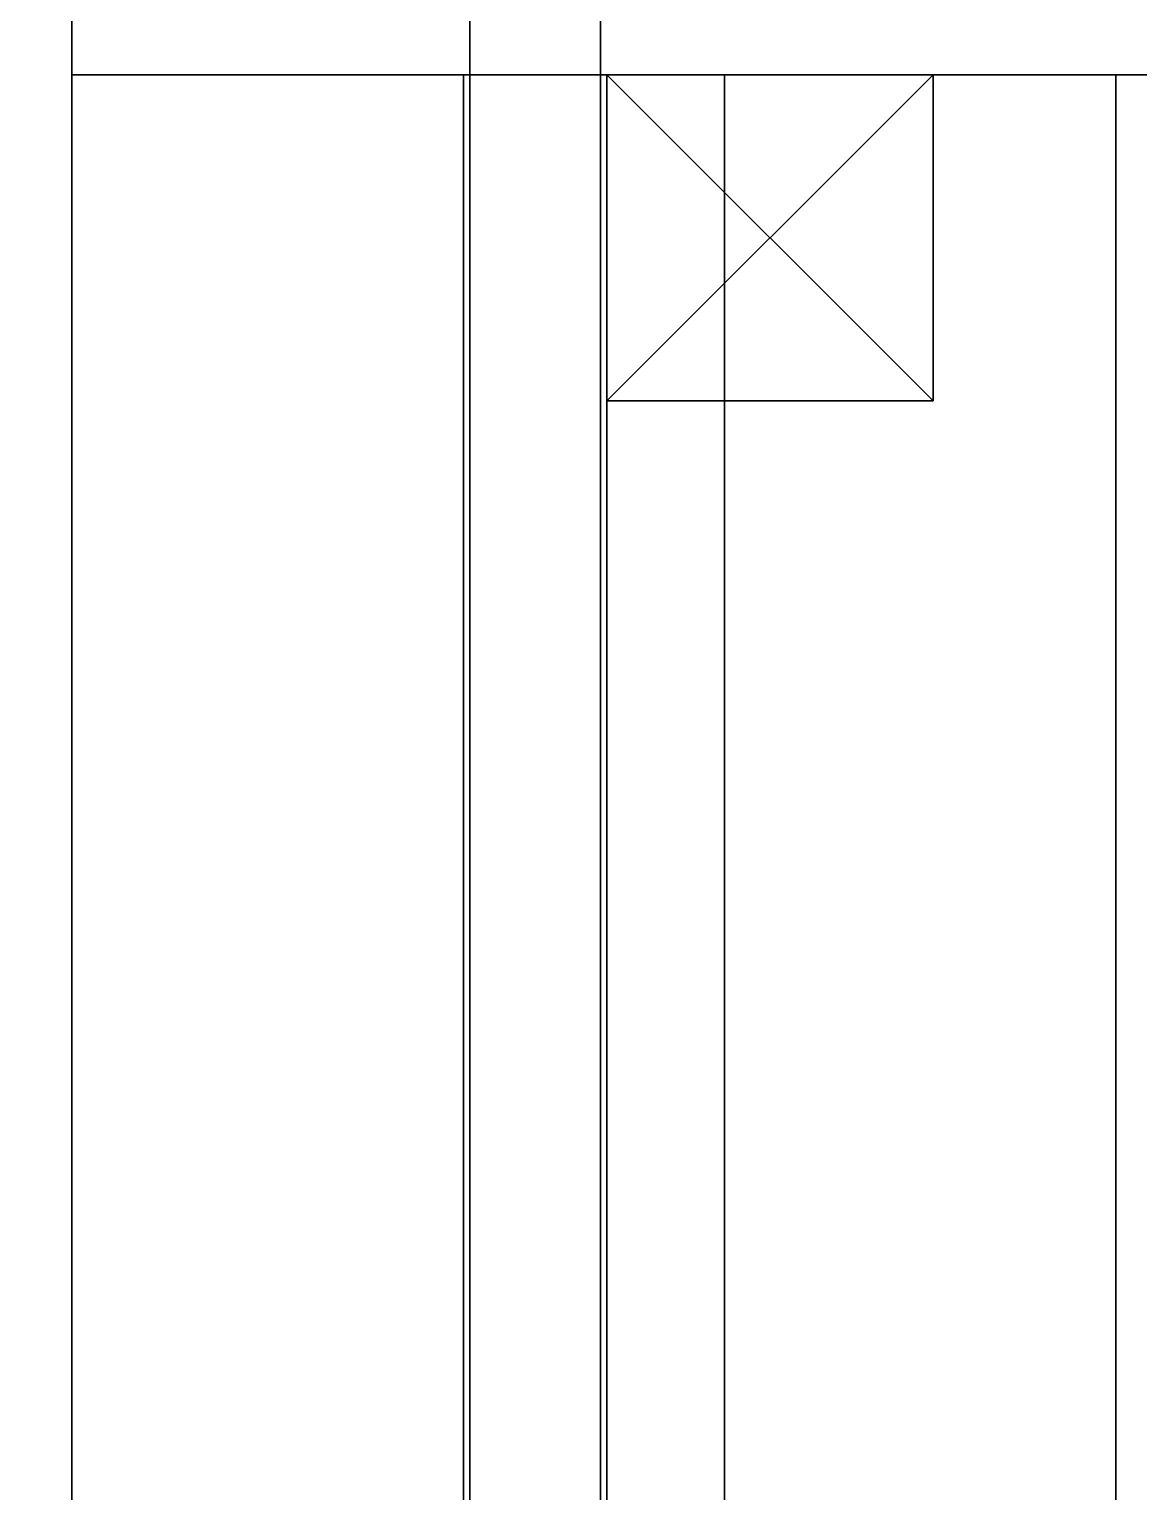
# Model space of a CAD drawing. Extents: x -100 to 4856, y -100 to 4830.
# Drawn here: x 18 to 69, y 2172.8 to 2240.1 of the extents above; entities that cross this region are included whole.
import ezdxf

# ---------------------------------------------------------------- set-up
doc = ezdxf.new("R2010")
doc.units = 0
for name, color, linetype in [('LAYER0', 7, 'CONTINUOUS'), ('LAYER144', 7, 'CONTINUOUS'), ('LAYER148', 7, 'CONTINUOUS'), ('LAYER156', 7, 'CONTINUOUS'), ('LAYER163', 7, 'CONTINUOUS'), ('LAYER167', 7, 'CONTINUOUS'), ('LAYER173', 7, 'CONTINUOUS'), ('LAYER216', 7, 'CONTINUOUS'), ('LAYER226', 253, 'CONTINUOUS'), ('LAYER227', 253, 'CONTINUOUS'), ('LAYER228', 253, 'CONTINUOUS'), ('LAYER229', 253, 'CONTINUOUS'), ('LAYER244', 7, 'CONTINUOUS'), ('LAYER254', 253, 'CONTINUOUS'), ('LAYER255', 253, 'CONTINUOUS'), ('LAYER256', 253, 'CONTINUOUS'), ('LAYER257', 253, 'CONTINUOUS')]:
    doc.layers.add(name, color=color, linetype=linetype)

msp = doc.modelspace()

# ---------------------------------------------------------------- linework, layer by layer
at = {"layer": 'LAYER0', "invisible_edges": 1}
for points in [[(4856, 4830, -5), (-100, -100, -5), (-100, 4830, -5), (4856, 4830, -5)], [(-100, -100, -5), (4856, 4830, -5), (4856, -100, -5), (-100, -100, -5)], [(4856, -100), (-100, 4830), (-100, -100), (4856, -100)], [(-100, 4830), (4856, -100), (4856, 4830), (-100, 4830)]]:
    msp.add_3dface(points, dxfattribs=at)
at = {"layer": 'LAYER144', "invisible_edges": 1}
for points in [[(20, 2238), (570, 2256), (570, 2238), (20, 2238)], [(570, 2256), (20, 2238), (20, 2256), (570, 2256)], [(20, 2256, 2540), (570, 2238, 2540), (570, 2256, 2540), (20, 2256, 2540)], [(570, 2238, 2540), (20, 2256, 2540), (20, 2238, 2540), (570, 2238, 2540)], [(20, 2238), (20, 2256, 2540), (20, 2256), (20, 2238)], [(20, 2256, 2540), (20, 2238), (20, 2238, 2540), (20, 2256, 2540)], [(570, 2238, 2540), (20, 2238), (570, 2238), (570, 2238, 2540)], [(20, 2238), (570, 2238, 2540), (20, 2238, 2540), (20, 2238)]]:
    msp.add_3dface(points, dxfattribs=at)
at = {"layer": 'LAYER148', "invisible_edges": 1}
for points in [[(20, 2238, 80), (570, 1458, 80), (20, 1458, 80), (20, 2238, 80)], [(570, 1458, 80), (20, 2238, 80), (570, 2238, 80), (570, 1458, 80)], [(20, 2238, 80), (570, 2238, 98), (570, 2238, 80), (20, 2238, 80)], [(570, 2238, 98), (20, 2238, 80), (20, 2238, 98), (570, 2238, 98)], [(20, 1458, 98), (20, 2238, 80), (20, 1458, 80), (20, 1458, 98)], [(20, 2238, 80), (20, 1458, 98), (20, 2238, 98), (20, 2238, 80)], [(570, 2238, 98), (20, 1458, 98), (570, 1458, 98), (570, 2238, 98)], [(20, 1458, 98), (570, 2238, 98), (20, 2238, 98), (20, 1458, 98)]]:
    msp.add_3dface(points, dxfattribs=at)
at = {"layer": 'LAYER156', "invisible_edges": 1}
for points in [[(50, 2238, 80), (50, 1458), (50, 1458, 80), (50, 2238, 80)], [(50, 1458), (50, 2238, 80), (50, 2238), (50, 1458)], [(68, 2238), (50, 1458), (50, 2238), (68, 2238)], [(50, 1458), (68, 2238), (68, 1458), (50, 1458)], [(50, 2238, 80), (68, 2238), (50, 2238), (50, 2238, 80)], [(68, 2238), (50, 2238, 80), (68, 2238, 80), (68, 2238)], [(68, 1458, 80), (50, 2238, 80), (50, 1458, 80), (68, 1458, 80)], [(50, 2238, 80), (68, 1458, 80), (68, 2238, 80), (50, 2238, 80)], [(68, 2238), (68, 1458, 80), (68, 1458), (68, 2238)], [(68, 1458, 80), (68, 2238), (68, 2238, 80), (68, 1458, 80)]]:
    msp.add_3dface(points, dxfattribs=at)
at = {"layer": 'LAYER163', "invisible_edges": 1}
for points in [[(20, 1458, 2539), (570, 2238, 2539), (20, 2238, 2539), (20, 1458, 2539)], [(570, 2238, 2539), (20, 1458, 2539), (570, 1458, 2539), (570, 2238, 2539)], [(20, 2238, 2521), (570, 2238, 2539), (570, 2238, 2521), (20, 2238, 2521)], [(570, 2238, 2539), (20, 2238, 2521), (20, 2238, 2539), (570, 2238, 2539)], [(20, 2238, 2521), (20, 1458, 2539), (20, 2238, 2539), (20, 2238, 2521)], [(20, 1458, 2539), (20, 2238, 2521), (20, 1458, 2521), (20, 1458, 2539)], [(570, 1458, 2521), (20, 2238, 2521), (570, 2238, 2521), (570, 1458, 2521)], [(20, 2238, 2521), (570, 1458, 2521), (20, 1458, 2521), (20, 2238, 2521)]]:
    msp.add_3dface(points, dxfattribs=at)
at = {"layer": 'LAYER167', "invisible_edges": 1}
for points in [[(20, 2238, 1369.5), (20, 1458, 1249.5), (20, 1458, 1369.5), (20, 2238, 1369.5)], [(20, 1458, 1249.5), (20, 2238, 1369.5), (20, 2238, 1249.5), (20, 1458, 1249.5)], [(38, 2238, 1249.5), (20, 1458, 1249.5), (20, 2238, 1249.5), (38, 2238, 1249.5)], [(20, 1458, 1249.5), (38, 2238, 1249.5), (38, 1458, 1249.5), (20, 1458, 1249.5)], [(20, 2238, 1369.5), (38, 2238, 1249.5), (20, 2238, 1249.5), (20, 2238, 1369.5)], [(38, 2238, 1249.5), (20, 2238, 1369.5), (38, 2238, 1369.5), (38, 2238, 1249.5)], [(38, 1458, 1369.5), (20, 2238, 1369.5), (20, 1458, 1369.5), (38, 1458, 1369.5)], [(20, 2238, 1369.5), (38, 1458, 1369.5), (38, 2238, 1369.5), (20, 2238, 1369.5)], [(38, 2238, 1249.5), (38, 1458, 1369.5), (38, 1458, 1249.5), (38, 2238, 1249.5)], [(38, 1458, 1369.5), (38, 2238, 1249.5), (38, 2238, 1369.5), (38, 1458, 1369.5)]]:
    msp.add_3dface(points, dxfattribs=at)
at = {"layer": 'LAYER173', "invisible_edges": 1}
for points in [[(38.3, 2242, 94), (44.3, 1454, 94), (38.3, 1454, 94), (38.3, 2242, 94)], [(44.3, 1454, 94), (38.3, 2242, 94), (44.3, 2242, 94), (44.3, 1454, 94)], [(44.3, 2242, 2525), (38.3, 1454, 2525), (44.3, 1454, 2525), (44.3, 2242, 2525)], [(38.3, 1454, 2525), (44.3, 2242, 2525), (38.3, 2242, 2525), (38.3, 1454, 2525)], [(38.3, 1454, 2525), (38.3, 2242, 94), (38.3, 1454, 94), (38.3, 1454, 2525)], [(38.3, 2242, 94), (38.3, 1454, 2525), (38.3, 2242, 2525), (38.3, 2242, 94)], [(44.3, 2242, 2525), (44.3, 1454, 94), (44.3, 2242, 94), (44.3, 2242, 2525)], [(44.3, 1454, 94), (44.3, 2242, 2525), (44.3, 1454, 2525), (44.3, 1454, 94)]]:
    msp.add_3dface(points, dxfattribs=at)
at = {"layer": 'LAYER216', "invisible_edges": 1}
for points in [[(44.6, 1458, 1984), (510, 2238, 1984), (44.6, 2238, 1984), (44.6, 1458, 1984)], [(510, 2238, 1984), (44.6, 1458, 1984), (510, 1458, 1984), (510, 2238, 1984)], [(44.6, 2238, 1966), (510, 2238, 1984), (510, 2238, 1966), (44.6, 2238, 1966)], [(510, 2238, 1984), (44.6, 2238, 1966), (44.6, 2238, 1984), (510, 2238, 1984)], [(44.6, 2238, 1966), (44.6, 1458, 1984), (44.6, 2238, 1984), (44.6, 2238, 1966)], [(44.6, 1458, 1984), (44.6, 2238, 1966), (44.6, 1458, 1966), (44.6, 1458, 1984)], [(510, 1458, 1966), (44.6, 2238, 1966), (510, 2238, 1966), (510, 1458, 1966)], [(44.6, 2238, 1966), (510, 1458, 1966), (44.6, 1458, 1966), (44.6, 2238, 1966)]]:
    msp.add_3dface(points, dxfattribs=at)
at = {"layer": 'LAYER226'}
for points in [[(59.6, 2238, 1984), (59.6, 2238, 1969), (44.6, 2238, 1984), (59.6, 2238, 1984)], [(44.6, 2238, 1984), (59.6, 2238, 1969), (44.6, 2238, 1969), (44.6, 2238, 1984)], [(44.6, 2238, 1984), (44.6, 2238, 1969), (44.6, 2223, 1984), (44.6, 2238, 1984)], [(44.6, 2223, 1984), (44.6, 2238, 1969), (44.6, 2223, 1969), (44.6, 2223, 1984)], [(59.6, 2238, 1984), (44.6, 2238, 1984), (59.6, 2223, 1984), (59.6, 2238, 1984)], [(59.6, 2223, 1984), (44.6, 2238, 1984), (44.6, 2223, 1984), (59.6, 2223, 1984)], [(59.6, 2223, 1969), (44.6, 2223, 1969), (59.6, 2238, 1969), (59.6, 2223, 1969)], [(59.6, 2238, 1969), (44.6, 2223, 1969), (44.6, 2238, 1969), (59.6, 2238, 1969)], [(59.6, 2223, 1984), (59.6, 2223, 1969), (59.6, 2238, 1984), (59.6, 2223, 1984)], [(59.6, 2238, 1984), (59.6, 2223, 1969), (59.6, 2238, 1969), (59.6, 2238, 1984)], [(59.6, 2223, 1984), (44.6, 2223, 1984), (59.6, 2223, 1969), (59.6, 2223, 1984)], [(59.6, 2223, 1969), (44.6, 2223, 1984), (44.6, 2223, 1969), (59.6, 2223, 1969)]]:
    msp.add_3dface(points, dxfattribs=at)
at = {"layer": 'LAYER227'}
for points in [[(59.6, 2238, 1984), (59.6, 2238, 1969), (44.6, 2238, 1984), (59.6, 2238, 1984)], [(44.6, 2238, 1984), (59.6, 2238, 1969), (44.6, 2238, 1969), (44.6, 2238, 1984)], [(44.6, 2238, 1984), (44.6, 2238, 1969), (44.6, 2223, 1984), (44.6, 2238, 1984)], [(44.6, 2223, 1984), (44.6, 2238, 1969), (44.6, 2223, 1969), (44.6, 2223, 1984)], [(59.6, 2238, 1984), (44.6, 2238, 1984), (59.6, 2223, 1984), (59.6, 2238, 1984)], [(59.6, 2223, 1984), (44.6, 2238, 1984), (44.6, 2223, 1984), (59.6, 2223, 1984)], [(59.6, 2223, 1969), (44.6, 2223, 1969), (59.6, 2238, 1969), (59.6, 2223, 1969)], [(59.6, 2238, 1969), (44.6, 2223, 1969), (44.6, 2238, 1969), (59.6, 2238, 1969)], [(59.6, 2223, 1984), (59.6, 2223, 1969), (59.6, 2238, 1984), (59.6, 2223, 1984)], [(59.6, 2238, 1984), (59.6, 2223, 1969), (59.6, 2238, 1969), (59.6, 2238, 1984)], [(59.6, 2223, 1984), (44.6, 2223, 1984), (59.6, 2223, 1969), (59.6, 2223, 1984)], [(59.6, 2223, 1969), (44.6, 2223, 1984), (44.6, 2223, 1969), (59.6, 2223, 1969)]]:
    msp.add_3dface(points, dxfattribs=at)
at = {"layer": 'LAYER228'}
for points in [[(59.6, 2238, 1984), (59.6, 2238, 1969), (44.6, 2238, 1984), (59.6, 2238, 1984)], [(44.6, 2238, 1984), (59.6, 2238, 1969), (44.6, 2238, 1969), (44.6, 2238, 1984)], [(44.6, 2238, 1984), (44.6, 2238, 1969), (44.6, 2223, 1984), (44.6, 2238, 1984)], [(44.6, 2223, 1984), (44.6, 2238, 1969), (44.6, 2223, 1969), (44.6, 2223, 1984)], [(59.6, 2238, 1984), (44.6, 2238, 1984), (59.6, 2223, 1984), (59.6, 2238, 1984)], [(59.6, 2223, 1984), (44.6, 2238, 1984), (44.6, 2223, 1984), (59.6, 2223, 1984)], [(59.6, 2223, 1969), (44.6, 2223, 1969), (59.6, 2238, 1969), (59.6, 2223, 1969)], [(59.6, 2238, 1969), (44.6, 2223, 1969), (44.6, 2238, 1969), (59.6, 2238, 1969)], [(59.6, 2223, 1984), (59.6, 2223, 1969), (59.6, 2238, 1984), (59.6, 2223, 1984)], [(59.6, 2238, 1984), (59.6, 2223, 1969), (59.6, 2238, 1969), (59.6, 2238, 1984)], [(59.6, 2223, 1984), (44.6, 2223, 1984), (59.6, 2223, 1969), (59.6, 2223, 1984)], [(59.6, 2223, 1969), (44.6, 2223, 1984), (44.6, 2223, 1969), (59.6, 2223, 1969)]]:
    msp.add_3dface(points, dxfattribs=at)
at = {"layer": 'LAYER229'}
for points in [[(59.6, 2238, 1984), (59.6, 2238, 1969), (44.6, 2238, 1984), (59.6, 2238, 1984)], [(44.6, 2238, 1984), (59.6, 2238, 1969), (44.6, 2238, 1969), (44.6, 2238, 1984)], [(44.6, 2238, 1984), (44.6, 2238, 1969), (44.6, 2223, 1984), (44.6, 2238, 1984)], [(44.6, 2223, 1984), (44.6, 2238, 1969), (44.6, 2223, 1969), (44.6, 2223, 1984)], [(59.6, 2238, 1984), (44.6, 2238, 1984), (59.6, 2223, 1984), (59.6, 2238, 1984)], [(59.6, 2223, 1984), (44.6, 2238, 1984), (44.6, 2223, 1984), (59.6, 2223, 1984)], [(59.6, 2223, 1969), (44.6, 2223, 1969), (59.6, 2238, 1969), (59.6, 2223, 1969)], [(59.6, 2238, 1969), (44.6, 2223, 1969), (44.6, 2238, 1969), (59.6, 2238, 1969)], [(59.6, 2223, 1984), (59.6, 2223, 1969), (59.6, 2238, 1984), (59.6, 2223, 1984)], [(59.6, 2238, 1984), (59.6, 2223, 1969), (59.6, 2238, 1969), (59.6, 2238, 1984)], [(59.6, 2223, 1984), (44.6, 2223, 1984), (59.6, 2223, 1969), (59.6, 2223, 1984)], [(59.6, 2223, 1969), (44.6, 2223, 1984), (44.6, 2223, 1969), (59.6, 2223, 1969)]]:
    msp.add_3dface(points, dxfattribs=at)
at = {"layer": 'LAYER244', "invisible_edges": 1}
for points in [[(44.6, 1458, 866), (510, 2238, 866), (44.6, 2238, 866), (44.6, 1458, 866)], [(510, 2238, 866), (44.6, 1458, 866), (510, 1458, 866), (510, 2238, 866)], [(44.6, 2238, 848), (510, 2238, 866), (510, 2238, 848), (44.6, 2238, 848)], [(510, 2238, 866), (44.6, 2238, 848), (44.6, 2238, 866), (510, 2238, 866)], [(44.6, 2238, 848), (44.6, 1458, 866), (44.6, 2238, 866), (44.6, 2238, 848)], [(44.6, 1458, 866), (44.6, 2238, 848), (44.6, 1458, 848), (44.6, 1458, 866)], [(510, 1458, 848), (44.6, 2238, 848), (510, 2238, 848), (510, 1458, 848)], [(44.6, 2238, 848), (510, 1458, 848), (44.6, 1458, 848), (44.6, 2238, 848)]]:
    msp.add_3dface(points, dxfattribs=at)
at = {"layer": 'LAYER254'}
for points in [[(59.6, 2238, 866), (59.6, 2238, 851), (44.6, 2238, 866), (59.6, 2238, 866)], [(44.6, 2238, 866), (59.6, 2238, 851), (44.6, 2238, 851), (44.6, 2238, 866)], [(44.6, 2238, 866), (44.6, 2238, 851), (44.6, 2223, 866), (44.6, 2238, 866)], [(44.6, 2223, 866), (44.6, 2238, 851), (44.6, 2223, 851), (44.6, 2223, 866)], [(59.6, 2238, 866), (44.6, 2238, 866), (59.6, 2223, 866), (59.6, 2238, 866)], [(59.6, 2223, 866), (44.6, 2238, 866), (44.6, 2223, 866), (59.6, 2223, 866)], [(59.6, 2223, 851), (44.6, 2223, 851), (59.6, 2238, 851), (59.6, 2223, 851)], [(59.6, 2238, 851), (44.6, 2223, 851), (44.6, 2238, 851), (59.6, 2238, 851)], [(59.6, 2223, 866), (59.6, 2223, 851), (59.6, 2238, 866), (59.6, 2223, 866)], [(59.6, 2238, 866), (59.6, 2223, 851), (59.6, 2238, 851), (59.6, 2238, 866)], [(59.6, 2223, 866), (44.6, 2223, 866), (59.6, 2223, 851), (59.6, 2223, 866)], [(59.6, 2223, 851), (44.6, 2223, 866), (44.6, 2223, 851), (59.6, 2223, 851)]]:
    msp.add_3dface(points, dxfattribs=at)
at = {"layer": 'LAYER255'}
for points in [[(59.6, 2238, 866), (59.6, 2238, 851), (44.6, 2238, 866), (59.6, 2238, 866)], [(44.6, 2238, 866), (59.6, 2238, 851), (44.6, 2238, 851), (44.6, 2238, 866)], [(44.6, 2238, 866), (44.6, 2238, 851), (44.6, 2223, 866), (44.6, 2238, 866)], [(44.6, 2223, 866), (44.6, 2238, 851), (44.6, 2223, 851), (44.6, 2223, 866)], [(59.6, 2238, 866), (44.6, 2238, 866), (59.6, 2223, 866), (59.6, 2238, 866)], [(59.6, 2223, 866), (44.6, 2238, 866), (44.6, 2223, 866), (59.6, 2223, 866)], [(59.6, 2223, 851), (44.6, 2223, 851), (59.6, 2238, 851), (59.6, 2223, 851)], [(59.6, 2238, 851), (44.6, 2223, 851), (44.6, 2238, 851), (59.6, 2238, 851)], [(59.6, 2223, 866), (59.6, 2223, 851), (59.6, 2238, 866), (59.6, 2223, 866)], [(59.6, 2238, 866), (59.6, 2223, 851), (59.6, 2238, 851), (59.6, 2238, 866)], [(59.6, 2223, 866), (44.6, 2223, 866), (59.6, 2223, 851), (59.6, 2223, 866)], [(59.6, 2223, 851), (44.6, 2223, 866), (44.6, 2223, 851), (59.6, 2223, 851)]]:
    msp.add_3dface(points, dxfattribs=at)
at = {"layer": 'LAYER256'}
for points in [[(59.6, 2238, 866), (59.6, 2238, 851), (44.6, 2238, 866), (59.6, 2238, 866)], [(44.6, 2238, 866), (59.6, 2238, 851), (44.6, 2238, 851), (44.6, 2238, 866)], [(44.6, 2238, 866), (44.6, 2238, 851), (44.6, 2223, 866), (44.6, 2238, 866)], [(44.6, 2223, 866), (44.6, 2238, 851), (44.6, 2223, 851), (44.6, 2223, 866)], [(59.6, 2238, 866), (44.6, 2238, 866), (59.6, 2223, 866), (59.6, 2238, 866)], [(59.6, 2223, 866), (44.6, 2238, 866), (44.6, 2223, 866), (59.6, 2223, 866)], [(59.6, 2223, 851), (44.6, 2223, 851), (59.6, 2238, 851), (59.6, 2223, 851)], [(59.6, 2238, 851), (44.6, 2223, 851), (44.6, 2238, 851), (59.6, 2238, 851)], [(59.6, 2223, 866), (59.6, 2223, 851), (59.6, 2238, 866), (59.6, 2223, 866)], [(59.6, 2238, 866), (59.6, 2223, 851), (59.6, 2238, 851), (59.6, 2238, 866)], [(59.6, 2223, 866), (44.6, 2223, 866), (59.6, 2223, 851), (59.6, 2223, 866)], [(59.6, 2223, 851), (44.6, 2223, 866), (44.6, 2223, 851), (59.6, 2223, 851)]]:
    msp.add_3dface(points, dxfattribs=at)
at = {"layer": 'LAYER257'}
for points in [[(59.6, 2238, 866), (59.6, 2238, 851), (44.6, 2238, 866), (59.6, 2238, 866)], [(44.6, 2238, 866), (59.6, 2238, 851), (44.6, 2238, 851), (44.6, 2238, 866)], [(44.6, 2238, 866), (44.6, 2238, 851), (44.6, 2223, 866), (44.6, 2238, 866)], [(44.6, 2223, 866), (44.6, 2238, 851), (44.6, 2223, 851), (44.6, 2223, 866)], [(59.6, 2238, 866), (44.6, 2238, 866), (59.6, 2223, 866), (59.6, 2238, 866)], [(59.6, 2223, 866), (44.6, 2238, 866), (44.6, 2223, 866), (59.6, 2223, 866)], [(59.6, 2223, 851), (44.6, 2223, 851), (59.6, 2238, 851), (59.6, 2223, 851)], [(59.6, 2238, 851), (44.6, 2223, 851), (44.6, 2238, 851), (59.6, 2238, 851)], [(59.6, 2223, 866), (59.6, 2223, 851), (59.6, 2238, 866), (59.6, 2223, 866)], [(59.6, 2238, 866), (59.6, 2223, 851), (59.6, 2238, 851), (59.6, 2238, 866)], [(59.6, 2223, 866), (44.6, 2223, 866), (59.6, 2223, 851), (59.6, 2223, 866)], [(59.6, 2223, 851), (44.6, 2223, 866), (44.6, 2223, 851), (59.6, 2223, 851)]]:
    msp.add_3dface(points, dxfattribs=at)

doc.saveas('drawing.dxf')
